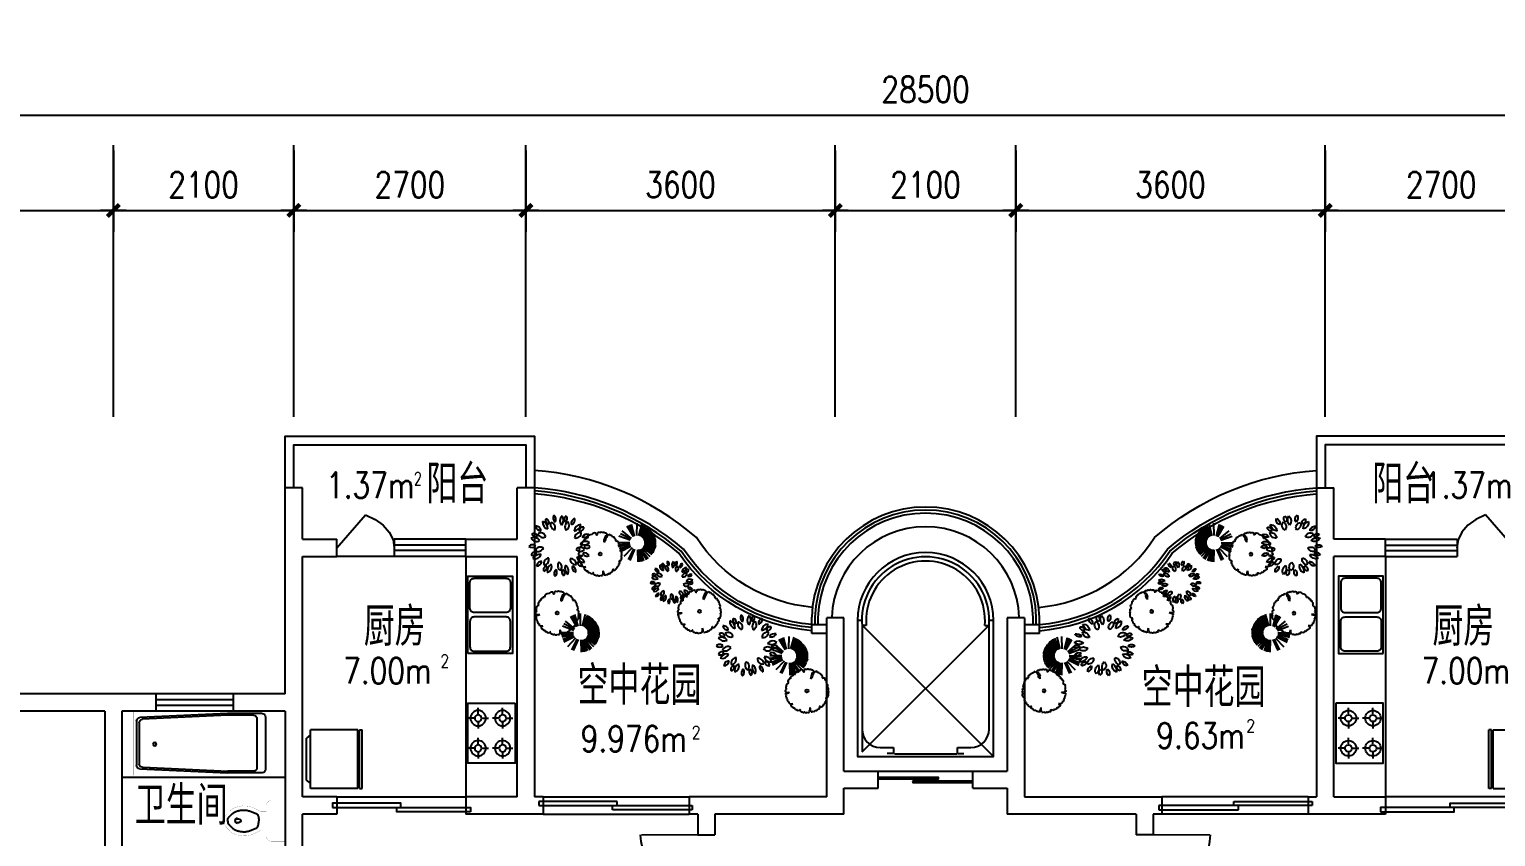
# Model space of a CAD drawing. Header units: millimetres. Extents: x 1544 to 41456, y 414 to 29251.
# Drawn here: x 11073 to 28134, y 19843 to 29244 of the extents above; entities that cross this region are included whole.
import ezdxf
from ezdxf.enums import TextEntityAlignment as Align

# ---------------------------------------------------------------- set-up
doc = ezdxf.new("R2010")
doc.units = ezdxf.units.MM
for name, color, linetype in [('AXIS', 3, 'Continuous'), ('MPFIXTURE', 11, 'Continuous'), ('PUB_DIM', 3, 'Continuous'), ('PUB_TEXT', 7, 'Continuous'), ('ST', 153, 'Continuous'), ('TREE', 3, 'Continuous'), ('WALL', 255, 'Continuous'), ('WIN', 4, 'Continuous'), ('WINDOW', 2, 'Continuous'), ('WINDOW_TEXT', 7, 'Continuous')]:
    doc.layers.add(name, color=color, linetype=linetype)
doc.styles.add('_HZTXT', font='txt.shx', dxfattribs={"bigfont": 'HZTXT.shx'})
doc.styles.add('DIM_FONT', font='SIMPLEX.shx', dxfattribs={"width": 0.8})
doc.styles.add('ROMANS', font='ROMANS', dxfattribs={"width": 0.8})
doc.styles.add('SIMPLEX', font='SIMPLEX.SHX')
doc.styles.get("Standard").update_dxf_attribs({"font": 'arial.ttf'})
doc.dimstyles.new('DIMN', dxfattribs={"dimtxt": 300, "dimasz": 1, "dimexe": 250, "dimexo": 300, "dimgap": 150, "dimtad": 1, "dimdec": 0, "dimdsep": 46, "dimtxsty": 'DIM_FONT', "dimblk": '_DIMX', "dimcen": 2.5, "dimclrt": 7, "dimadec": 0, "dimazin": 0, "dimtfac": 1, "dimtdec": 0, "dimtix": 1, "dimtmove": 2, "dimatfit": 3, "dimldrblk": '_DIMX', "dimfxl": 1, "dimtolj": 1, "dimtzin": 0, "dimarcsym": 0})

# ---------------------------------------------------------------- blocks, each defined once
blk = doc.blocks.new('_DIMX')
blk.add_line((-150, 0), (150, 0))
at = {"const_width": 50}
blk.add_lwpolyline([(-70, -70), (70, 70)], dxfattribs=at)
blk = doc.blocks.new('M_E10')
for p, q in [((-740, -70), (-740, -680)), ((-700, -30), (-302, -30)), ((-640, -90), (-640, -660)), ((-600, -50), (-300, -50)), ((-300, -50), (695, -96)), ((-298, -30), (724, -76)), ((730, -136), (730, -614)), ((760, -116), (760, -634)), ((695, -654), (-300, -700)), ((685, -654), (-300, -700)), ((724, -674), (-298, -720)), ((-700, -720), (-302, -720)), ((-600, -700), (-300, -700))]:
    blk.add_line(p, q)
at = {"const_width": 1.5}
for points in [[(-800, 0), (800, 0)], [(-800, -750), (-800, 0)], [(800, 0), (800, -750)], [(800, -750), (-800, -750)]]:
    blk.add_lwpolyline(points, dxfattribs=at)
for radius in [20, 16]:
    blk.add_circle((550, -386), radius)
for centre, start, end in [((-700, -70), 90, 180), ((-600, -90), 90, 180), ((-302, -70), 83.7966, 90), ((690, -136), 0, 83.3675), ((720, -116), 0, 83.7966), ((-700, -680), 180, 270), ((-600, -660), 180, 270), ((690, -614), 276.6325, 0), ((720, -634), 276.2034, 0), ((-302, -680), 270, 276.2034)]:
    blk.add_arc(centre, 40, start, end)
at = {"width": 0.8, "flags": 9}
for tag in ['XSIZE', 'YSIZE']:
    blk.add_attdef(tag, (0, 0), '', height=0.5, dxfattribs=at)
blk = doc.blocks.new('M_E13')
for p, q in [((-572, 18), (-536, 18)), ((-572, 18), (-572, 18)), ((-536, -22), (-572, -21))]:
    blk.add_line(p, q)
at = {"const_width": 1.5}
for points in [[(-715, 0, -0.037932), (-709, 28, -0.057502), (-702, 46, -0.011128), (-686, 72, -0.047419), (-682, 78, -0.013557), (-669, 92, -0.010422), (-651, 109, -0.006492), (-632, 126, -0.010986), (-621, 135, -0.031118), (-607, 144, -0.031821), (-592, 152, -0.025304), (-572, 159, -0.028493), (-555, 164), (-520, 171), (-500, 175, -0.104917), (-492, 175, 0.047512), (-474, 173, 0.018859), (-460, 173, -0.025251), (-449, 173, -0.024361), (-434, 171, -0.018727), (-416, 168, -0.011084), (-401, 164, -0.017664), (-391, 161, -0.012553), (-375, 154, -0.012341), (-358, 147), (-320, 128, -0.005054), (-308, 122, -0.002567), (-285, 110)], [(-155, 240, 0.414214), (-220, 175, 0.414214)], [(-715, 0, 0.037932), (-709, -28, 0.057502), (-702, -46, 0.011128), (-686, -72, 0.047419), (-682, -78, 0.013557), (-669, -92, 0.010422), (-651, -109, 0.006492), (-632, -126, 0.010986), (-621, -135, 0.031118), (-607, -144, 0.031821), (-592, -152, 0.025304), (-572, -159, 0.028493), (-555, -164), (-520, -171), (-500, -175, 0.104917), (-492, -175, -0.047512), (-474, -173, -0.018859), (-460, -173, 0.025251), (-449, -173, 0.024361), (-434, -171, 0.018727), (-416, -168, 0.011084), (-401, -164, 0.017664), (-391, -161, 0.012553), (-375, -154, 0.012341), (-358, -147), (-320, -128, 0.005054), (-308, -122, 0.002567), (-285, -110)], [(-220, -175, 0.414214), (-155, -240, 0.414214)]]:
    blk.add_lwpolyline(points, format="xyb", dxfattribs=at)
for points in [[(-220, 175), (-220, -175)], [(0, 240), (-155, 240)], [(0, -240), (0, 240)], [(-220, 110), (-285, 110)], [(-285, -110), (-220, -110)], [(-155, -240), (0, -240)]]:
    blk.add_lwpolyline(points, dxfattribs=at)
for points in [[(-672, -1, -0.054114), (-666, 25, -0.08891), (-658, 39, -0.006714), (-643, 55, -0.014531), (-636, 63, -0.010713), (-618, 80, -0.017575), (-606, 90, -0.037222), (-591, 100, -0.034599), (-573, 109, -0.02298), (-556, 115, -0.023613), (-539, 119, -0.014842), (-522, 122, -0.012533), (-502, 125, -0.021838), (-477, 126, -0.029407), (-459, 125, -0.029465), (-436, 121, -0.031881), (-416, 114), (-371, 97), (-337, 83, -0.135973), (-324, 73, -0.099517), (-314, 52, -0.016651), (-311, 40, -0.010977), (-308, 20, -0.015331), (-308, 12, -0.010106), (-307, -1)], [(-672, -1, 0.054114), (-666, -26, 0.08891), (-658, -40, 0.006714), (-643, -57, 0.014531), (-636, -64, 0.010713), (-618, -82, 0.017575), (-606, -92, 0.037222), (-591, -102, 0.034599), (-573, -111, 0.02298), (-556, -117, 0.023613), (-539, -121, 0.014842), (-522, -124, 0.012533), (-502, -126, 0.021838), (-477, -127, 0.029407), (-459, -126, 0.029465), (-436, -122, 0.031881), (-416, -116), (-371, -99), (-337, -85, 0.135973), (-324, -75, 0.099517), (-314, -54, 0.016651), (-311, -41, 0.010977), (-308, -21, 0.015331), (-308, -13, 0.010106), (-307, -1)]]:
    blk.add_lwpolyline(points, format="xyb")
for centre, radius, start, end in [((-549, -3), 33.2, 100.0495, 259.9505), ((-536, -2), 20, 270, 90)]:
    blk.add_arc(centre, radius, start, end)
at = {"width": 0.8, "flags": 9}
for tag in ['XSIZE', 'YSIZE']:
    blk.add_attdef(tag, (0, 0), '', height=0.5, dxfattribs=at)
blk = doc.blocks.new('_WBLK')
for p, q in [((-0.5, 0.5), (0.5, 0.5)), ((0.5, 0.167), (-0.5, 0.167)), ((0.5, -0.167), (-0.5, -0.167)), ((-0.5, -0.5), (0.5, -0.5))]:
    blk.add_line(p, q)
at = {"layer": 'WINDOW_TEXT', "style": 'SIMPLEX', "flags": 9}
blk.add_attdef('A', text='', height=1, dxfattribs=at).set_placement((0, 1.5), align=Align.MIDDLE)
blk = doc.blocks.new('M_F22')
for centre, radius, start, end in [((-63, 1991), 399, 151.70154, 229.74057), ((-591, 1891), 339, 322.86392, 58.57818), ((-1680, 1042), 339, 2.86392, 98.57818), ((-1340, 1458), 399, 191.70154, 269.74057), ((-745, 1661), 486, 170.70899, 259.10644), ((-1409, 1198), 573, 358.65709, 71.15834), ((-704, 1829), 307, 163.4613, 255.43295), ((-1018, 1651), 266, 333.31145, 85.5828), ((-242, 1523), 417, 160.50355, 255.32847), ((-684, 1289), 376, 333.2488, 82.58322), ((523, 1764), 486, 130.70899, 219.10644), ((-284, 1836), 573, 318.65709, 31.15834), ((662, 1865), 307, 123.4613, 215.43295), ((819, 1335), 417, 120.50355, 215.32847), ((307, 1931), 266, 293.31145, 45.5828), ((331, 1439), 376, 293.2488, 42.58322), ((1257, 1578), 399, 111.70154, 189.74057), ((788, 1841), 339, 282.86392, 18.57818), ((1560, 1027), 486, 90.70899, 179.10644), ((988, 1601), 573, 278.65709, 351.15834), ((1732, 1016), 307, 83.4613, 175.43295), ((1502, 1294), 266, 253.31145, 5.5828), ((-1969, -307), 339, 42.86392, 138.57818), ((-1861, -14), 573, 38.65709, 111.15834), ((-1651, 768), 486, 210.70899, 299.10644), ((-1853, 584), 266, 13.31145, 125.5828), ((-1727, 923), 307, 203.4613, 295.43295), ((-1364, 522), 376, 13.2488, 122.58322), ((-1177, 985), 417, 200.50355, 295.32847), ((1511, 508), 417, 80.50355, 175.32847), ((1204, 902), 376, 253.2488, 2.58322), ((1881, -204), 486, 50.70899, 139.10644), ((1812, 603), 573, 238.65709, 311.15834), ((2003, 413), 399, 71.70154, 149.74057), ((1813, 916), 339, 242.86392, 338.57818), ((-1976, 230), 399, 231.70154, 309.74057), ((-1807, -769), 266, 53.31145, 165.5828), ((-1928, -429), 307, 243.4613, 335.43295), ((-1429, -1233), 573, 78.65709, 151.15834), ((-1770, -498), 486, 250.70899, 339.10644), ((-1393, -503), 376, 53.2488, 162.58322), ((-1547, -28), 417, 240.50355, 335.32847), ((-756, -1306), 376, 93.2488, 202.58322), ((-1179, -1041), 417, 280.50355, 15.32847), ((1151, -1025), 376, 173.2488, 282.58322), ((816, -1395), 417, 0.50355, 95.32847), ((1510, -570), 417, 40.50355, 135.32847), ((1528, -71), 376, 213.2488, 322.58322), ((1335, -1353), 486, 10.70899, 99.10644), ((1801, -691), 573, 198.65709, 271.15834), ((1825, -959), 399, 31.70154, 109.74057), ((2003, -452), 339, 202.86392, 298.57818), ((2005, -323), 307, 43.4613, 135.43295), ((2009, 38), 266, 213.31145, 325.5828), ((-1323, -1527), 339, 82.86392, 178.57818), ((-1674, -1120), 399, 271.70154, 349.74057), ((-902, -1777), 266, 93.31145, 205.5828), ((-1213, -1593), 307, 283.4613, 15.43295), ((-314, -1889), 573, 118.65709, 191.15834), ((-1048, -1545), 486, 290.70899, 19.10644), ((-44, -2046), 339, 122.86392, 218.57818), ((-574, -1959), 399, 311.70154, 29.74057), ((249, -1512), 376, 133.2488, 242.58322), ((-246, -1581), 417, 320.50355, 55.32847), ((439, -1967), 266, 133.31145, 245.5828), ((83, -2026), 307, 323.4613, 55.43295), ((962, -1675), 573, 158.65709, 231.15834), ((179, -1883), 486, 330.70899, 59.10644), ((1270, -1621), 339, 162.86392, 258.57818), ((808, -1896), 399, 351.70154, 69.74057), ((1589, -1250), 266, 173.31145, 285.5828), ((1354, -1524), 307, 3.4613, 95.43295)]:
    blk.add_arc(centre, radius, start, end)
at = {"width": 0.8, "flags": 9}
for tag in ['XSIZE', 'YSIZE']:
    blk.add_attdef(tag, (0, 0), '', height=0.5, dxfattribs=at)
blk = doc.blocks.new('450A')
blk.add_circle((0, 0), 0.0343)
for centre, radius, start, end in [((-0.347, 0.308), 0.035, 79.5597, 219.2001), ((-0.312, 0.345), 0.0288, 44.8916, 185.08), ((-0.196, 0.359), 0.0956, 86.9274, 176.2186), ((-0.122, 0.407), 0.0837, 69.5185, 145.561), ((-0.066, 0.473), 0.029, 154.3279, 286.1924), ((-0.032, 0.469), 0.0354, 37.1473, 222.1989), ((0.029, 0.465), 0.0413, 36.012, 141.7432), ((0.085, 0.469), 0.0303, 27.6807, 138.7459), ((0.021, 0.368), 0.115, 309.7263, 354.8719), ((0.246, 0.324), 0.149, 126.76, 174.1676), ((0.126, 0.441), 0.0447, 35.4236, 109.0839), ((0.335, 0.289), 0.211, 127.4121, 161.1257), ((0.143, 0.459), 0.021, 310.1948, 21.3845), ((0.199, 0.413), 0.0451, 17.2268, 79.395), ((0.251, 0.379), 0.0487, 16.383, 101.3721), ((0.308, 0.364), 0.0303, 357.6807, 108.7459), ((0.331, 0.328), 0.0346, 317.8436, 78.9434), ((-0.468, 0.001), 0.0382, 100.4503, 212.7627), ((-0.432, 0.08), 0.0594, 148.3534, 224.8488), ((-0.445, 0.125), 0.0405, 89.3448, 199.7502), ((-0.427, 0.17), 0.0173, 85.8538, 193.839), ((-0.395, 0.22), 0.0454, 111.1158, 226.9949), ((-0.392, 0.274), 0.0221, 32.8274, 209.8107), ((-0.262, 0.329), 0.36, 352.0849, 1.5232), ((0.363, 0.299), 0.00843, 283.5051, 136.4949), ((0.388, 0.26), 0.0382, 343.8615, 125.8056), ((0.413, 0.207), 0.0445, 339.144, 74.9645), ((0.441, 0.169), 0.0258, 340.9552, 59.1922), ((0.423, 0.127), 0.0666, 303.5664, 352.1741), ((0.462, 0.032), 0.0397, 315.5692, 92.9027), ((0.431, 0.113), 0.0584, 4.2888, 53.4511), ((0.472, -0.024), 0.0327, 295.6142, 56.6767), ((-0.467, -0.062), 0.0352, 158.2284, 238.2206), ((-0.438, 0.127), 0.159, 247.3251, 282.0071), ((-0.475, 0.062), 0.114, 257.5115, 307.486), ((-0.445, -0.111), 0.0447, 155.4236, 229.0839), ((-0.445, -0.16), 0.0322, 152.3788, 254.0477), ((-0.417, -0.208), 0.0413, 156.012, 261.7432), ((-0.379, -0.258), 0.0451, 167.2268, 229.395), ((-0.315, 0.969), 1.265, 265.8098, 269.2245), ((-0.344, -0.332), 0.0313, 163.4586, 281.0489), ((-0.305, -0.384), 0.0924, 107.4046, 138.473), ((0.35, -0.349), 0.0163, 256.9172, 40.6297), ((0.364, -0.308), 0.0303, 267.6807, 18.7459), ((0.388, -0.257), 0.0413, 276.012, 21.7432), ((0.413, -0.205), 0.0407, 292.3778, 57.2893), ((0.437, -0.163), 0.00827, 252.0073, 47.9927), ((0.459, -0.141), 0.0228, 223.4649, 355.7723), ((0.432, -0.097), 0.0679, 317.4792, 20.0361), ((0.485, -0.066), 0.0132, 326.2794, 84.5053), ((-0.308, -0.364), 0.0303, 177.6807, 288.7459), ((-0.298, -0.392), 9.104578653585795e-12, 289.5024, 109.14), ((-0.257, -0.388), 0.0413, 186.012, 291.7432), ((-0.199, -0.413), 0.0451, 197.2268, 259.395), ((-0.213, -0.407), 0.0503, 276.6613, 326.9284), ((-0.171, -0.435), 0, 0, 113.8567), ((-0.171, -0.452), 0.017, 299.9396, 88.3603), ((-0.126, -0.441), 0.0447, 215.4236, 289.0839), ((-0.112, -0.483), 0, 0, 38.1678), ((-0.085, -0.469), 0.0303, 207.6807, 318.7459), ((-0.062, -0.489), 5.349627135583758e-12, 321.3402, 140.4406), ((-0.029, -0.465), 0.0413, 216.012, 321.7432), ((0.034, -0.448), 0.0533, 235.305, 286.3406), ((-0.191, -0.399), 0.261, 337.2932, 2.1311), ((-0.643, -0.61), 0.746, 9.6264, 17.2316), ((0.108, -0.438), 0.0515, 251.7435, 316.3173), ((0.16, -0.445), 0.0322, 242.3788, 344.0477), ((0.207, -0.413), 0.0445, 249.144, 344.9645), ((0.191, -0.454), 2.263053515593399e-12, 337.6938, 159.9947), ((0.191, -0.454), 0, 135.3876, 0), ((0.255, -0.384), 0.0407, 262.3778, 27.2893), ((0.301, -0.366), 0.00972, 63.6853, 176.3147), ((0.327, -0.352), 0.0228, 193.4649, 325.7723)]:
    blk.add_arc(centre, radius, start, end)
blk = doc.blocks.new('_F4KOE')
at = {"layer": 'TREE', "xscale": 3.57778138536, "yscale": 3.57778138536, "zscale": 3.57778138536, "rotation": 0.00193175639461496}
blk.add_blockref('450A', (0.61, 1.56), dxfattribs=at)
at = {"width": 0.7, "flags": 9}
for tag in ['XSIZE', 'YSIZE']:
    blk.add_attdef(tag, (0, 0), '', height=0.5, dxfattribs=at)
blk = doc.blocks.new('_F4EWB')
at = {"xscale": 1000, "yscale": 1000, "zscale": 1000}
blk.add_blockref('_F4KOE', (-600, -1200), dxfattribs=at)
at = {"flags": 9}
for tag in ['XSIZE', 'YSIZE']:
    blk.add_attdef(tag, (0, 0), '', height=0.5, dxfattribs=at)
blk = doc.blocks.new('CSHUIDOU')
at = {"layer": 'MPFIXTURE'}
blk.add_lwpolyline([(-450, 0), (450, 0), (450, 520), (-450, 520)], close=True, dxfattribs=at)
for points in [[(-425, 445, -0.414214), (-375, 495), (-75, 495, -0.414214), (-25, 445), (-25, 75, -0.414214), (-75, 25), (-375, 25, -0.414214), (-425, 75)], [(425, 445, 0.414214), (375, 495), (75, 495, 0.414214), (25, 445), (25, 75, 0.414214), (75, 25), (375, 25, 0.414214), (425, 75)]]:
    blk.add_lwpolyline(points, format="xyb", close=True, dxfattribs=at)
blk = doc.blocks.new('T34')
at = {"color": 91, "linetype": 'Continuous'}
for p, q in [((-0.097, 0.169), (-0.255, 0.433)), ((-0.093, 0.176), (-0.228, 0.448)), ((-0.078, 0.173), (-0.203, 0.459)), ((-0.075, 0.18), (-0.172, 0.478)), ((-0.065, 0.184), (-0.146, 0.481)), ((-0.004, 0.192), (0.001, 0.511)), ((0.047, 0.188), (0.127, 0.493)), ((0.073, 0.175), (0.185, 0.467)), ((0.088, 0.172), (0.229, 0.449)), ((0.098, 0.167), (0.264, 0.421)), ((0.118, 0.156), (0.298, 0.395)), ((-0.187, 0.009), (-0.502, 0.009)), ((-0.177, 0.072), (-0.469, 0.181)), ((-0.162, 0.102), (-0.433, 0.24)), ((-0.148, 0.116), (-0.39, 0.317)), ((0.128, 0.144), (0.332, 0.369)), ((0.138, 0.135), (0.35, 0.338)), ((0.147, 0.124), (0.375, 0.311)), ((0.156, 0.115), (0.4, 0.293)), ((0.16, 0.105), (0.42, 0.255)), ((0.169, 0.087), (0.441, 0.225)), ((0.176, 0.068), (0.469, 0.158)), ((0.177, 0.076), (0.459, 0.187)), ((0.181, 0.012), (0.494, 0.013)), ((0.184, 0.054), (0.467, 0.141)), ((0.188, 0.041), (0.488, 0.103)), ((0.188, 0.029), (0.491, 0.075)), ((0.192, 0.001), (0.495, -0.016)), ((0.193, 0.022), (0.489, 0.038)), ((-0.193, -0.009), (-0.496, -0.061)), ((-0.193, -0.031), (-0.488, -0.098)), ((-0.191, -0.023), (-0.484, -0.077)), ((-0.187, -0.059), (-0.457, -0.161)), ((-0.172, -0.079), (-0.442, -0.194)), ((-0.159, -0.091), (-0.433, -0.229)), ((-0.129, -0.126), (-0.341, -0.352)), ((-0.096, -0.154), (-0.236, -0.428)), ((-0.08, -0.157), (-0.219, -0.437)), ((-0.064, -0.162), (-0.193, -0.448)), ((0.006, -0.174), (0.015, -0.489)), ((0.023, -0.176), (0.05, -0.485)), ((0.033, -0.171), (0.084, -0.481)), ((0.047, -0.168), (0.126, -0.474)), ((0.063, -0.165), (0.167, -0.456)), ((0.081, -0.158), (0.242, -0.425)), ((0.099, -0.147), (0.281, -0.398)), ((0.126, -0.137), (0.331, -0.347)), ((0.142, -0.116), (0.377, -0.3)), ((0.155, -0.093), (0.408, -0.263)), ((0.165, -0.082), (0.428, -0.233)), ((0.167, -0.075), (0.448, -0.193)), ((0.174, -0.054), (0.465, -0.149)), ((0.183, -0.044), (0.473, -0.13)), ((0.187, -0.035), (0.481, -0.11)), ((0.189, -0.013), (0.485, -0.046)), ((0.192, -0.025), (0.489, -0.081))]:
    blk.add_line(p, q, dxfattribs=at)
blk = doc.blocks.new('_F2JMU')
at = {"layer": 'TREE', "xscale": 4.5, "yscale": 4.5, "zscale": 4.5}
blk.add_blockref('T34', (-0.85, -0.13), dxfattribs=at)
at = {"style": 'ROMANS', "width": 0.65, "flags": 9}
for tag in ['YSIZE', 'XSIZE']:
    blk.add_attdef(tag, (0, 0), '', height=6, rotation=0.5, dxfattribs=at)
blk = doc.blocks.new('M_A17ORW')
for points in [[(-0.481, -0.001, 0.02, 0.02, 0), (-0.481, -0.308, 0.02, 0.02, 0)], [(0.481, 0.001, 0.02, 0.02, 0), (0.481, -0.691, 0.02, 0.02, 0)]]:
    blk.add_lwpolyline(points, format="xyseb")
for centre, radius, start, end in [((-0.501, -0.003), 0.307, 274.2492, 0.2101), ((0.505, 0.002), 0.699, 180.2762, 268.0603)]:
    blk.add_arc(centre, radius, start, end)
blk = doc.blocks.new('BINXIANG')
at = {"layer": 'MPFIXTURE'}
for p, q in [((0, 342), (0, -342)), ((30, 342), (0, 342)), ((30, 342), (30, -342)), ((50, 342), (50, -342)), ((50, 342), (600, 342)), ((600, 342), (600, -342)), ((50, 322), (30, 322)), ((600, 281), (650, 244)), ((650, 244), (650, -244)), ((50, -322), (30, -322)), ((600, -281), (650, -244)), ((30, -342), (0, -342)), ((50, -342), (600, -342))]:
    blk.add_line(p, q, dxfattribs=at)
blk = doc.blocks.new('MEIQI')
at = {"layer": 'MPFIXTURE'}
for p, q in [((95, 175), (25, 175)), ((145, 225), (145, 295)), ((195, 175), (265, 175)), ((380, 175), (310, 175)), ((430, 225), (430, 295)), ((480, 175), (550, 175)), ((145, 125), (145, 55)), ((430, 125), (430, 55)), ((145, -125), (145, -55)), ((430, -125), (430, -55)), ((95, -175), (25, -175)), ((145, -225), (145, -295)), ((195, -175), (265, -175)), ((380, -175), (310, -175)), ((430, -225), (430, -295)), ((480, -175), (550, -175))]:
    blk.add_line(p, q, dxfattribs=at)
blk.add_lwpolyline([(0, 350), (0, -350), (550, -350), (550, 350)], close=True, dxfattribs=at)
for centre, radius in [((145, 175), 90), ((145, 175), 40), ((430, 175), 90), ((430, 175), 40), ((145, -175), 90), ((145, -175), 40), ((430, -175), 90), ((430, -175), 40)]:
    blk.add_circle(centre, radius, dxfattribs=at)
blk = doc.blocks.new('M_A14NPV')
for points in [[(0.632, 0.226), (0.629, 0.208), (-0.164, 0.208), (-0.164, 0.229)], [(0.18, 0.178), (0.177, 0.16), (-0.617, 0.16), (-0.617, 0.181)]]:
    blk.add_lwpolyline(points, close=True)
blk = doc.blocks.new('M_B8IMA')
for p, q in [((0.277, 1.929), (0.202, 1.656)), ((0.5, 0), (0.277, 1.929)), ((0.202, 1.656), (0.14, 1.31)), ((0.14, 1.31), (0.093, 0.906)), ((0.093, 0.906), (0.064, 0.463)), ((-0.5, 0.5), (0.056, 0.5)), ((0.064, 0.463), (0.055, 0)), ((0.056, 0.5), (0.056, -0.5)), ((-0.5, 0.15), (0.056, 0.15)), ((-0.5, -0.15), (0.056, -0.15)), ((-0.5, -0.5), (0.056, -0.5))]:
    blk.add_line(p, q)

msp = doc.modelspace()

# ---------------------------------------------------------------- linework, layer by layer
at = {"layer": 'AXIS'}
msp.add_line((20950.2, 20606.6), (22050.2, 20606.6), dxfattribs=at)
for points in [[(20184.8, 22513.7, -0.230434), (18834.9, 23326, 0.1632382), (16950.2, 24107.4)], [(22815.6, 22513.7, 0.230434), (24165.5, 23326, -0.1632382), (26050.2, 24107.4)], [(20176.2, 22313.7, -0.2277959), (18683.3, 23192.7, 0.1593017), (16955.7, 23906.4)], [(22824.2, 22313.7, 0.2277959), (24317.2, 23192.7, -0.1593017), (26044.8, 23906.4)], [(22824.2, 22313.7, 0.2277959), (24317.2, 23192.7, -0.1593017), (26044.8, 23906.4)], [(20176.2, 22241.5, -0.2272962), (18629.1, 23144.3, 0.1584534), (16950.2, 23834.6)], [(20176.2, 22277.6, -0.2275464), (18656.1, 23168.5, 0.1588795), (16952.9, 23870.5)], [(22824.2, 22277.6, 0.2275464), (24344.3, 23168.5, -0.1588795), (26047.5, 23870.5)], [(22824.2, 22277.6, 0.2275464), (24344.3, 23168.5, -0.1588795), (26047.5, 23870.5)], [(22824.2, 22241.5, 0.2272962), (24371.4, 23144.3, -0.1584534), (26050.2, 23834.6)], [(22824.2, 22241.5, 0.2272962), (24371.4, 23144.3, -0.1584534), (26050.2, 23834.6)]]:
    msp.add_lwpolyline(points, format="xyb", dxfattribs=at)
at = {"layer": 'MPFIXTURE'}
for p, q in [((16150.2, 23106.6), (16150.2, 20306.6)), ((26850.2, 23106.6), (26850.2, 20306.6)), ((12150.2, 20536.8), (14050.2, 20536.8))]:
    msp.add_line(p, q, dxfattribs=at)
at = {"layer": 'ST'}
for p, q in [((20761, 20829.3), (22239.4, 22307.7)), ((20761, 22307.7), (22292.2, 20776.5)), ((20761, 22300.4), (20761, 20829.3)), ((20810.8, 22300.4), (20761, 22300.4)), ((22189.6, 22300.4), (22239.4, 22300.4)), ((22239.4, 21093.3), (22239.4, 22307.7)), ((20972.2, 20882.1), (21126.9, 20882.1)), ((21126.9, 20882.1), (21126.9, 20813.6)), ((21873.6, 20813.6), (21873.6, 20882.1)), ((21873.6, 20882.1), (22028.2, 20882.1)), ((21126.9, 20813.6), (21054.1, 20813.6)), ((21137.1, 20808.2), (21863.3, 20808.2)), ((21873.6, 20813.6), (21946.4, 20813.6))]:
    msp.add_line(p, q, dxfattribs=at)
msp.add_lwpolyline([(20758.2, 22360.5), (20708.2, 22360.5), (20708.2, 20776.5), (22292.2, 20776.5), (22292.2, 22360.5), (22242.2, 22360.5)], dxfattribs=at)
for centre, radius, start, end in [((21500.2, 22360.5), 792, 0, 180), ((21500.2, 22360.5), 742, 355.02089, 184.97911), ((21500.2, 22360.5), 692, 355.02089, 184.97911), ((20972.2, 21093.3), 211.2, 180, 270), ((22028.2, 21093.3), 211.2, 270, 0)]:
    msp.add_arc(centre, radius, start, end, dxfattribs=at)
at = {"layer": 'WALL'}
for p, q in [((14250.2, 23906.6), (14050.2, 23906.6)), ((14050.2, 21506.6), (14050.2, 23906.6)), ((14250.2, 23306.6), (14250.2, 23906.6)), ((16950.2, 23906.6), (16750.2, 23906.6)), ((16750.2, 23306.6), (16750.2, 23906.6)), ((16950.2, 23906.6), (16950.2, 20306.6)), ((26050.2, 23906.6), (26050.2, 20306.6)), ((26050.2, 23906.6), (26250.2, 23906.6)), ((26250.2, 23306.6), (26250.2, 23906.6)), ((14250.2, 23306.6), (14650.2, 23306.6)), ((14650.2, 23106.6), (14650.2, 23306.6)), ((16150.2, 23306.6), (16750.2, 23306.6)), ((16150.2, 23106.6), (16150.2, 23306.6)), ((26850.2, 23306.6), (26250.2, 23306.6)), ((26850.2, 23106.6), (26850.2, 23306.6)), ((14250.2, 20306.6), (14250.2, 23106.6)), ((14250.2, 23106.6), (14650.2, 23106.6)), ((16150.2, 23106.6), (16750.2, 23106.6)), ((16750.2, 20306.6), (16750.2, 23106.6)), ((26250.2, 20306.6), (26250.2, 23106.6)), ((26850.2, 23106.6), (26250.2, 23106.6)), ((20350.2, 20306.6), (20350.2, 22393)), ((20550.2, 22393), (20350.2, 22393)), ((20550.2, 20606.6), (20550.2, 22393)), ((22450.2, 22393), (22450.2, 20606.6)), ((22650.2, 22393), (22450.2, 22393)), ((22650.2, 22393), (22650.2, 20306.6)), ((12550.2, 21506.6), (10750.2, 21506.6)), ((12550.2, 21306.6), (12550.2, 21506.6)), ((14050.2, 21506.6), (13450.2, 21506.6)), ((13450.2, 21306.6), (13450.2, 21506.6)), ((11950.2, 21306.6), (10750.2, 21306.6)), ((11950.2, 21306.6), (11950.2, 17406.6)), ((12550.2, 21306.6), (12150.2, 21306.6)), ((12150.2, 21306.6), (12150.2, 17406.6)), ((14050.2, 21306.6), (13450.2, 21306.6)), ((14050.2, 21306.6), (14050.2, 19106.6)), ((20550.2, 20606.6), (20950.2, 20606.6)), ((20950.2, 20406.6), (20950.2, 20606.6)), ((22050.2, 20406.6), (22050.2, 20606.6)), ((22050.2, 20606.6), (22450.2, 20606.6)), ((14650.2, 20306.6), (14250.2, 20306.6)), ((14650.2, 20306.6), (14650.2, 20106.6)), ((16150.2, 20306.6), (16150.2, 20106.6)), ((16750.2, 20306.6), (16150.2, 20306.6)), ((17050.2, 20306.6), (16950.2, 20306.6)), ((17050.2, 20306.6), (17050.2, 20106.6)), ((20350.2, 20306.6), (18750.2, 20306.6)), ((18750.2, 20306.6), (18750.2, 20106.6)), ((20550.2, 20106.6), (20550.2, 20406.6)), ((20550.2, 20406.6), (20950.2, 20406.6)), ((22050.2, 20406.6), (22450.2, 20406.6)), ((22450.2, 20406.6), (22450.2, 20106.6)), ((22650.2, 20306.6), (24250.2, 20306.6)), ((24250.2, 20306.6), (24250.2, 20106.6)), ((24250.2, 20306.6), (24250.2, 20106.6)), ((25950.2, 20306.6), (26050.2, 20306.6)), ((25950.2, 20306.6), (25950.2, 20106.6)), ((25950.2, 20306.6), (26050.2, 20306.6)), ((25950.2, 20306.6), (25950.2, 20106.6)), ((26250.2, 20306.6), (26850.2, 20306.6)), ((26850.2, 20306.6), (26850.2, 20106.6)), ((14250.2, 17406.6), (14250.2, 20106.6)), ((14650.2, 20106.6), (14250.2, 20106.6)), ((17050.2, 20106.6), (16150.2, 20106.6)), ((18850.2, 20106.6), (18750.2, 20106.6)), ((18850.2, 20106.6), (18850.2, 19864.8)), ((19050.2, 20106.6), (19050.2, 19864.8)), ((20550.2, 20106.6), (19050.2, 20106.6)), ((23950.2, 20106.6), (22450.2, 20106.6)), ((23950.2, 20106.6), (23950.2, 19864.8)), ((24150.2, 20106.6), (24150.2, 19864.8)), ((24250.2, 20106.6), (24150.2, 20106.6)), ((26850.2, 20106.6), (25950.2, 20106.6)), ((18850.2, 19864.8), (19050.2, 19864.8)), ((24150.2, 19864.8), (23950.2, 19864.8))]:
    msp.add_line(p, q, dxfattribs=at)
at = {"layer": 'WIN'}
msp.add_line((15315.9, 23106.6), (14650.2, 23106.6), dxfattribs=at)
at = {"layer": 'WINDOW', "linetype": 'Continuous'}
for p, q in [((12050.2, 24731.1), (12050.2, 27895.4)), ((14150.2, 24731.1), (14150.2, 27895.4)), ((16850.2, 24731.1), (16850.2, 27895.4)), ((20450.2, 24731.1), (20450.2, 27895.4)), ((22550.2, 24731.1), (22550.2, 27895.4)), ((26150.2, 24731.1), (26150.2, 27895.4))]:
    msp.add_line(p, q, dxfattribs=at)
at = {"layer": 'WINDOW'}
for p, q in [((20176.2, 22209.1), (20176.2, 22397.9)), ((22824.2, 22209.1), (22824.2, 22397.9)), ((20176.2, 22313.7), (20350.2, 22313.7)), ((20350.2, 22209.1), (20176.2, 22209.1)), ((22650.2, 22313.7), (22824.2, 22313.7)), ((22824.2, 22209.1), (22650.2, 22209.1)), ((14650.2, 20306.6), (16150.2, 20306.6)), ((17050.2, 20306.6), (18750.2, 20306.6)), ((25950.2, 20306.6), (24250.2, 20306.6)), ((25950.2, 20306.6), (24250.2, 20306.6)), ((28350.2, 20306.6), (26850.2, 20306.6)), ((17912.4, 20254.5), (17000.1, 20254.5)), ((17000.1, 20254.5), (17000.1, 20204.5)), ((17000.1, 20204.5), (17912.4, 20204.5)), ((17858.2, 20154.5), (17858.2, 20204.5)), ((17858.2, 20204.5), (18784.3, 20204.5)), ((18784.3, 20154.5), (17858.2, 20154.5)), ((17912.4, 20204.5), (17912.4, 20254.5)), ((18784.3, 20204.5), (18784.3, 20154.5)), ((25142.2, 20204.5), (24216.1, 20204.5)), ((24216.1, 20204.5), (24216.1, 20154.5)), ((24216.1, 20154.5), (25142.2, 20154.5)), ((25088.1, 20204.5), (25088.1, 20254.5)), ((25088.1, 20254.5), (26000.3, 20254.5)), ((26000.3, 20204.5), (25088.1, 20204.5)), ((25142.2, 20154.5), (25142.2, 20204.5)), ((26000.3, 20254.5), (26000.3, 20204.5)), ((17050.2, 20106.6), (18750.2, 20106.6)), ((25950.2, 20106.6), (24250.2, 20106.6)), ((25950.2, 20106.6), (24250.2, 20106.6))]:
    msp.add_line(p, q, dxfattribs=at)
for points in [[(14050.2, 23906.6), (14050.2, 24506.6), (16950.2, 24506.6), (16950.2, 23906.6)], [(14150.2, 23906.6), (14150.2, 24406.6), (16850.2, 24406.6), (16850.2, 23906.6)], [(28950.2, 23906.6), (28950.2, 24506.6), (26050.2, 24506.6), (26050.2, 23906.6)], [(28850.2, 23906.6), (28850.2, 24406.6), (26150.2, 24406.6), (26150.2, 23906.6)]]:
    msp.add_lwpolyline(points, dxfattribs=at)
for points in [[(22788.2, 22313.7), (22788.2, 22397.3, 0.9694091), (20212.2, 22397.3), (20212.2, 22313.7)], [(22752.2, 22313.7), (22752.2, 22396.8, 0.9689793), (20248.2, 22396.8), (20248.2, 22313.7)]]:
    msp.add_lwpolyline(points, format="xyb", dxfattribs=at)
for points in [[(14600.2, 20181.6), (15394.3, 20181.6), (15394.3, 20231.6), (14600.2, 20231.6)], [(16206.2, 20131.6), (15350.2, 20131.6), (15350.2, 20181.6), (16206.2, 20181.6)], [(26794.2, 20131.6), (27650.2, 20131.6), (27650.2, 20181.6), (26794.2, 20181.6)], [(28400.2, 20181.6), (27606.1, 20181.6), (27606.1, 20231.6), (28400.2, 20231.6)]]:
    msp.add_lwpolyline(points, close=True, dxfattribs=at)
for centre, radius, start, end in [((21500.2, 22357.3), 1324.6, 1.75546, 178.24454), ((21500.2, 22360.5), 1091.2, 1.96376, 178.03624)]:
    msp.add_arc(centre, radius, start, end, dxfattribs=at)

# ---------------------------------------------------------------- block references
at = {"layer": 'MPFIXTURE'}
for name, p, xscale, yscale, zscale in [('M_F22', (17240.4, 23236.6), 0.1600000000034925, 0.1600000000034925, 0.16), ('M_F22', (25760, 23236.6), -0.1600000000034925, 0.1600000000034925, 0.16), ('_F2JMU', (18229.6, 23275.3), 100, 100, 100), ('_F2JMU', (24770.9, 23275.3), -100, 100, 100), ('M_F22', (18545.8, 22808.9), 0.1119999999937136, 0.1119999999937136, 0.112), ('M_F22', (24454.6, 22808.9), -0.1119999999937136, 0.1119999999937136, 0.112), ('_F2JMU', (17571.7, 22224.9), 100, 100, 100), ('M_F22', (19419.8, 22077), 0.1600000000034925, 0.1600000000034925, 0.16), ('M_F22', (23580.6, 22077), -0.1600000000034925, 0.1600000000034925, 0.16), ('M_F22', (23580.7, 22077), -0.1600000000034925, 0.1600000000034925, 0.16), ('_F2JMU', (25428.7, 22224.9), -100, 100, 100), ('_F2JMU', (19998, 21957.6), 100, 100, 100), ('_F2JMU', (23002.4, 21957.6), -100, 100, 100), ('_F2JMU', (23002.4, 21957.6), -100, 100, 100)]:
    msp.add_blockref(name, p, dxfattribs=dict(at, xscale=xscale, yscale=yscale, zscale=zscale))
at = {"layer": 'MPFIXTURE', "yscale": 0.1400000000139698, "zscale": 0.14}
for p, xscale, rotation in [((17713, 23083.6), 0.1399999999928064, 0.3000000044312736), ((25287.4, 23083.6), -0.1399999999928064, 359.6999999955687), ((17213, 22396.1), 0.1399999999928064, 0.3000000044312736), ((18868.2, 22415.9), 0.1399999999928064, 0.3000000044312736), ((24132.3, 22415.9), -0.1399999999928064, 359.6999999955687), ((25787.4, 22396.1), -0.1399999999928064, 359.6999999955687), ((20119.3, 21489.9), 0.1399999999928064, 0.3000000044312736), ((22881.1, 21489.9), -0.1399999999928064, 359.6999999955687), ((22881.1, 21489.9), -0.1399999999928064, 359.6999999955687)]:
    msp.add_blockref('_F4EWB', p, dxfattribs=dict(at, xscale=xscale, rotation=rotation))
at = {"layer": 'MPFIXTURE', "xscale": -1}
for name, p, rotation in [('CSHUIDOU', (16174.4, 22427.1), 270), ('BINXIANG', (28054.4, 20747), 180), ('M_E13', (14050.2, 20026.7), 180)]:
    msp.add_blockref(name, p, dxfattribs=dict(at, rotation=rotation))
at = {"layer": 'MPFIXTURE'}
for name, p, rotation in [('CSHUIDOU', (26826, 22427.1), 90), ('BINXIANG', (14946, 20747), 180)]:
    msp.add_blockref(name, p, dxfattribs=dict(at, rotation=rotation))
at = {"layer": 'MPFIXTURE', "xscale": -1}
msp.add_blockref('M_E10', (13081.2, 21306.6), dxfattribs=at)
at = {"layer": 'WIN', "xscale": -1}
msp.add_blockref('MEIQI', (16724.9, 21048), dxfattribs=at)
at = {"layer": 'WIN'}
msp.add_blockref('MEIQI', (26275.6, 21048), dxfattribs=at)
at = {"layer": 'WINDOW', "yscale": 200}
for name, p, xscale, zscale in [('M_B8IMA', (15400.2, 23206.6), -1500, 1500), ('M_B8IMA', (27600.2, 23206.6), 1500, 1500), ('_WBLK', (13000.2, 21406.6), -900, 900)]:
    msp.add_blockref(name, p, dxfattribs=dict(at, xscale=xscale, zscale=zscale))
at = {"layer": 'WINDOW'}
for name, p, xscale, yscale, zscale, rotation in [('M_A14NPV', (21506.8, 20332.8), -879.9999999999982, 880, 880, 359.8226224793235), ('M_A17ORW', (18951.8, 19335.7), -1100, 1100, 1100, 270), ('M_A17ORW', (24048.6, 19335.7), 1100, 1100, 1100, 90)]:
    msp.add_blockref(name, p, dxfattribs=dict(at, xscale=xscale, yscale=yscale, zscale=zscale, rotation=rotation))

# ---------------------------------------------------------------- texts
at = {"layer": 'PUB_TEXT', "style": '_HZTXT', "width": 0.8}
for s, p in [('1.37m', (15553, 23936.7)), ('1.37m', (28327.5, 23936.7)), ('7.00m', (15752.3, 21775.6)), ('7.00m', (28299.6, 21775.6)), ('9.63m', (25214, 21020.7)), ('9.976m', (18722.6, 20982.5))]:
    msp.add_text(s, height=300, dxfattribs=at).set_placement(p, align=Align.MIDDLE_RIGHT)
at = {"layer": 'PUB_TEXT'}
for s, height, style, width, p in [(' 2', 150, 'DIM_FONT', 0.7, (15476.4, 23936.7)), ('阳台', 450, '_HZTXT', 0.8, (15692.8, 23723)), ('阳台', 450, '_HZTXT', 0.8, (26697, 23723)), ('厨房', 450, '_HZTXT', 0.8, (14964, 22064.7)), ('厨房', 450, '_HZTXT', 0.8, (27397.8, 22064.7)), (' 2', 150, 'DIM_FONT', 0.8, (15772.8, 21813.5)), ('空中花园', 450, '_HZTXT', 0.8, (17451.4, 21378.2)), ('空中花园', 450, '_HZTXT', 0.8, (24014.8, 21354.4)), (' 2', 150, 'DIM_FONT', 0.8, (25150.2, 21058.6)), (' 2', 150, 'DIM_FONT', 0.8, (18697.2, 20981.1)), ('卫生间', 450, '_HZTXT', 0.8, (12299.6, 19981.2))]:
    msp.add_text(s, height=height, dxfattribs=dict(at, style=style, width=width)).set_placement(p)

# ---------------------------------------------------------------- dimensions: what is measured, and where the dimension line sits
at = {"layer": 'PUB_DIM'}
for p1, p2 in [((7250.2, 29244.3), (35750.2, 29244.3)), ((8450.2, 28134.9), (12050.2, 28134.9)), ((12050.2, 28134.9), (14150.2, 28134.9)), ((14150.2, 28134.9), (16850.2, 28134.9)), ((16850.2, 28134.9), (20450.2, 28134.9)), ((20450.2, 28134.9), (22550.2, 28134.9)), ((22550.2, 28134.9), (26150.2, 28134.9)), ((26150.2, 28134.9), (28850.2, 28134.9))]:
    msp.add_aligned_dim(p1=p1, p2=p2, distance=-1000, dimstyle='DIMN', override={"dimzin": 8, "dimclrt": 4}, dxfattribs=at).render()

doc.saveas('drawing.dxf')
